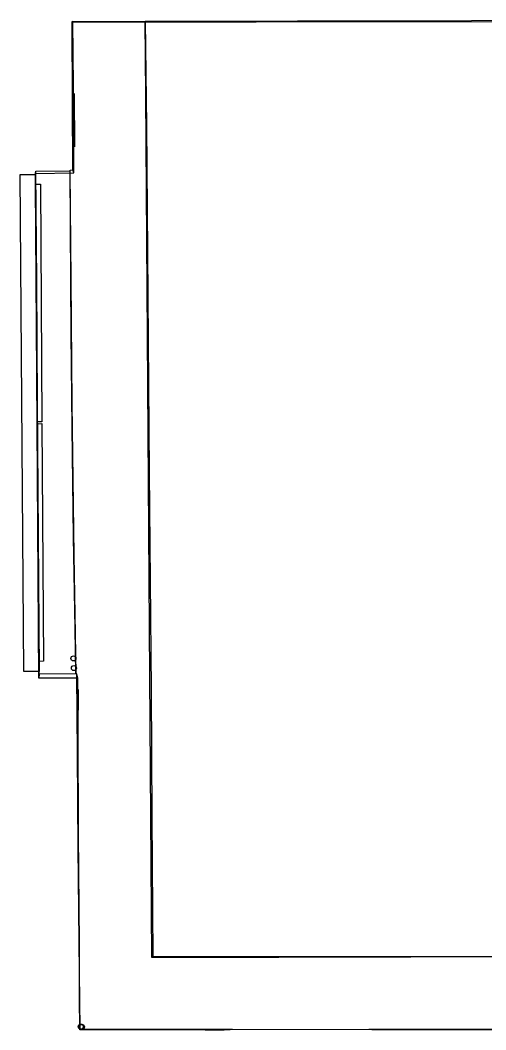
# Model space of a CAD drawing. Header units: millimetres. Extents: x -2075 to 3347, y -4061 to 425.
# Drawn here: x -2075 to -243, y -3968 to 4 of the extents above; entities that cross this region are included whole.
import ezdxf

# ---------------------------------------------------------------- set-up
doc = ezdxf.new("R2010")
doc.units = ezdxf.units.MM
for name, color, linetype, lineweight in [('Окно РАМА', 32, 'Continuous', 30), ('ПОЛ', 3, 'Continuous', 30), ('ПОТОЛОК', 150, 'Continuous', 30), ('ПРОЕМЫ', 200, 'Continuous', 30), ('Углы- Стены', 7, 'Continuous', 30), ('Электрика', 1, 'Continuous', 30)]:
    doc.layers.add(name, color=color, linetype=linetype, lineweight=lineweight)

msp = doc.modelspace()

# ---------------------------------------------------------------- linework, layer by layer
at = {"layer": 'Окно РАМА'}
msp.add_lwpolyline([(-2075.4, -602.9), (-2015.4, -602.5), (-2001.3, -2557.5), (-2061.3, -2557.9)], close=True, dxfattribs=at)
for points, elevation in [([(-2075.4, -602.9), (-2015.4, -602.5), (-2001.3, -2557.5), (-2061.3, -2557.9)], 2740), ([(-2008.7, -1576.1), (-2015.1, -641.1), (-1996.1, -641), (-1989.7, -1575.9)], 55), ([(-2008.7, -1576.1), (-2015.1, -641.1), (-1996.1, -641), (-1989.7, -1575.9)], 2165), ([(-2002.3, -2518), (-2008.7, -1583.1), (-1989.7, -1582.9), (-1983.3, -2517.9)], 55), ([(-2002.3, -2518), (-2008.7, -1583.1), (-1989.7, -1582.9), (-1983.3, -2517.9)], 2165)]:
    msp.add_lwpolyline(points, close=True, dxfattribs=dict(at, elevation=elevation))
for points in [[(-2015.4, -602.5, 0), (-2015.4, -602.5, 2740)], [(-2015.1, -641.1, 55), (-2015.1, -641.1, 2165)], [(-1996.1, -641, 55), (-1996.1, -641, 2165)], [(-2008.7, -1576.1, 55), (-2008.7, -1576.1, 2165)], [(-2008.7, -1583.1, 55), (-2008.7, -1583.1, 2165)], [(-1989.7, -1575.9, 55), (-1989.7, -1575.9, 2165)], [(-1989.7, -1582.9, 55), (-1989.7, -1582.9, 2165)], [(-2002.3, -2518, 55), (-2002.3, -2518, 2165)], [(-1983.3, -2517.9, 55), (-1983.3, -2517.9, 2165)], [(-2001.3, -2557.5, 0), (-2001.3, -2557.5, 2740)]]:
    msp.add_polyline3d(points, dxfattribs=at)
at = {"layer": 'ПОЛ'}
msp.add_lwpolyline([(412, -3965.7), (-703.7, -3966.6), (-1249.7, -3967.4), (-1841, -3967.6), (-1842, -3837.7), (-1842, -3629.8), (-1846.3, -3196.1), (-1847.9, -2794.8), (-1848.6, -2584.3), (-2001.9, -2584.4), (-2015.5, -598.2), (-1863.7, -595.7), (-1866, -255.3), (-1867.7, -2.7), (-1707.8, -2.3), (-1146.5, -1.6), (-528.3, -0.8), (248.7, -2.2)], dxfattribs=at)
at = {"layer": 'ПОТОЛОК'}
for points in [[(-179.7, -3967.3, 2733.6), (-691.7, -3967.3, 2733.6), (-1239.8, -3966.8, 2733.9), (-1840, -3965.6, 2733), (-1842.5, -3742, 2733.2), (-1847.3, -3251.4, 2733.4), (-1850.2, -2883.5, 2734.3), (-1852.8, -2567.4, 2734.7), (-1856.2, -2567.5, 2734.7), (-1859.7, -2388.3, 2735), (-1865.3, -2030, 2736.1), (-1871.4, -1598.6, 2735.7), (-1874.4, -1230.1, 2735.8), (-1877.4, -806.5, 2734.3), (-1879.3, -585.1, 2734.6), (-1868.1, -584.1, 2734.6), (-1870.1, -321.3, 2734), (-1871, -0.4, 2735.2), (-1583.2, 0.5, 2728.2), (-1578, -408.8, 2727.7), (-1574.3, -907.9, 2727.6), (-1567.6, -1773.7, 2727.9), (-1560.6, -2628.8, 2728.8), (-1557.8, -3131.4, 2729.7), (-1553.4, -3679.7, 2730.1), (-1228.9, -3679.5, 2730.2), (-840.6, -3679, 2730.1), (-533.8, -3678.6, 2731.3), (-106.8, -3678.4, 2731.7)], [(293.6, -3680.4, 2931.6), (-537.9, -3681.7, 2930.3), (-1057.9, -3682.7, 2929.5), (-1557, -3682.8, 2928.5), (-1564.9, -2574.4, 2930.1), (-1574.2, -1239.8, 2930.9), (-1581.3, -288.2, 2930.7), (-1583.4, 0.5, 2929.5), (-984.5, 1.8, 2930.7), (-300.1, 3.1, 2931.7), (851.4, 4.3, 2932.7)], [(-1583.2, 0.5, 2728.2), (-1583.4, 0.5, 2929.5)], [(-1553.4, -3679.7, 2730.1), (-1557, -3682.8, 2928.5)]]:
    msp.add_polyline3d(points, dxfattribs=at)
at = {"layer": 'ПРОЕМЫ'}
msp.add_polyline3d([(-1856.8, -2567.7, 2742.7), (-2001.1, -2568.2, 2742.7), (-2004.2, -2088.7, 2739.3), (-2007.6, -1504.3, 2742.6), (-2010.5, -1022.1, 2745.5), (-2013.5, -589.2, 2749.3), (-1879.6, -587.7, 2749.3), (-1875.7, -1017.6, 2745.5), (-1872.3, -1505.3, 2742.6), (-1864.4, -2099.7, 2739.3)], close=True, dxfattribs=at)
at = {"layer": 'Углы- Стены'}
for points in [[(-1867.7, -2.7, 0), (-1871, -0.4, 2735.2)], [(-2015.5, -598.2, 0), (-2013.5, -589.2, 2749.3)], [(-1863.7, -595.7, 0), (-1868.1, -584.1, 2734.6)], [(-2001.1, -2568.2, 2742.7), (-2001.9, -2584.4, 0)], [(-1848.6, -2584.3, 0), (-1852.8, -2567.4, 2734.7)], [(-1840, -3965.6, 2733), (-1841, -3967.6, 0)]]:
    msp.add_polyline3d(points, dxfattribs=at)
at = {"layer": 'Электрика', "extrusion": (0.999978, 0.006685, 0)}
for points, elevation in [([(-481.8, 330.8), (-272, 330.8), (-272, 261.9), (-481.8, 261.9)], -1865.4), ([(-2685.9, 2086.1), (-2615.9, 2086.1), (-2615.9, 2016.1), (-2685.9, 2016.1)], -1865.2), ([(-2691.6, 925.7), (-2621.6, 925.7), (-2621.6, 855.7), (-2691.6, 855.7)], -1865.2), ([(-2698, 319.4), (-2628, 319.4), (-2628, 249.4), (-2698, 249.4)], -1865.2)]:
    msp.add_lwpolyline(points, close=True, dxfattribs=dict(at, elevation=elevation))
at = {"layer": 'Электрика', "extrusion": (-0.001048, 0.999999, 0), "elevation": -3965.7}
for points in [[(1281.8, 2091.8), (1351.8, 2091.8), (1351.8, 2021.8), (1281.8, 2021.8)], [(1276.9, 929.5), (1346.9, 929.5), (1346.9, 859.5), (1276.9, 859.5)]]:
    msp.add_lwpolyline(points, close=True, dxfattribs=at)
at = {"layer": 'Электрика', "extrusion": (0.999978, 0.006685, 0)}
msp.add_circle((-376.5, 893.4, -1867.7), 33.5, dxfattribs=at)
at = {"layer": 'Электрика'}
for centre in [(-1865.9, -2506.4, 2730.5), (-1863.8, -2544.7, 2733.7), (-1837, -3955.2, 1315.1), (-1832.5, -3956.3, 2689.7)]:
    msp.add_circle(centre, 10, dxfattribs=at)

doc.saveas('drawing.dxf')
